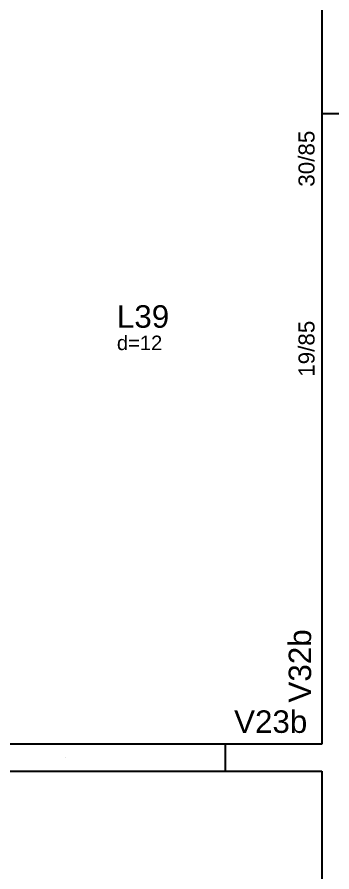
# Model space of a CAD drawing. Header units: millimetres. Extents: x 2609 to 8562, y 1432 to 7136.
# Drawn here: x 4066 to 4360, y 2717 to 3515 of the extents above; entities that cross this region are included whole.
import ezdxf

# ---------------------------------------------------------------- set-up
doc = ezdxf.new("R2010")
doc.units = ezdxf.units.MM
for name, color, linetype in [('1', 4, 'Continuous'), ('10', 13, 'Continuous'), ('11', 22, 'Continuous'), ('13', 76, 'Continuous'), ('242', 3, 'Continuous'), ('3', 2, 'Continuous'), ('8', 5, 'Continuous')]:
    doc.layers.add(name, color=color, linetype=linetype)
doc.styles.get("Standard").update_dxf_attribs({"font": 'arial.ttf'})

msp = doc.modelspace()

# ---------------------------------------------------------------- linework, layer by layer
at = {"layer": '1'}
for points in [[(4350.68, 3425.45), (4350.68, 3364.81)], [(4350.68, 3364.81), (4350.68, 2835.81)], [(4350.68, 2835.81), (4260.68, 2835.81)], [(4260.68, 2810.81), (4350.68, 2810.81)], [(4350.68, 2810.81), (4350.68, 2217.19)]]:
    msp.add_lwpolyline(points, dxfattribs=at)
at = {"layer": '242'}
msp.add_line((4110.68, 2823.31), (4110.68, 2823.31), dxfattribs=at)
at = {"layer": '3'}
for points in [[(4350.68, 3425.45), (4380.68, 3425.45), (4380.68, 3613.45), (4350.68, 3609.2), (4350.68, 3425.45)], [(3960.68, 2810.81), (4260.68, 2810.81), (4260.68, 2835.81), (3960.68, 2835.81), (3960.68, 2810.81)]]:
    msp.add_lwpolyline(points, dxfattribs=at)

# ---------------------------------------------------------------- texts
at = {"layer": '10'}
msp.add_text('L39', height=21, dxfattribs=at).set_placement((4158.97, 3225.16))
at = {"layer": '11'}
for s, p in [('30/85', (4343.9, 3356.9)), ('19/85', (4343.9, 3179.29))]:
    msp.add_text(s, height=15, rotation=90, dxfattribs=at).set_placement(p)
at = {"layer": '13'}
msp.add_text('d=12', height=13.5, dxfattribs=at).set_placement((4158.97, 3204.26))
at = {"layer": '8'}
msp.add_text('V32b', height=21, rotation=90, dxfattribs=at).set_placement((4340.72, 2874.81))
msp.add_text('V23b', height=21, dxfattribs=at).set_placement((4268.64, 2846.52))

doc.saveas('drawing.dxf')
